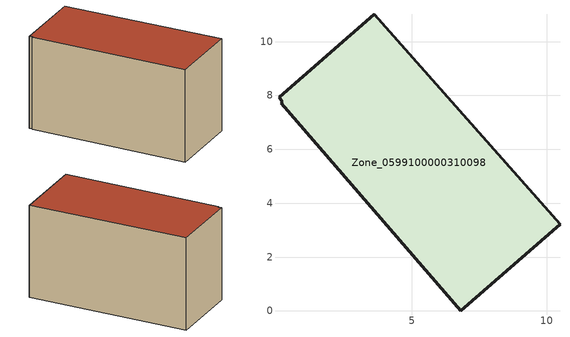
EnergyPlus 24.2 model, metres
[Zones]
Zone_0599100000310098
 floor ground (C_G): 0.19,7.76 0.07,7.94 3.61,11.02 10.5,3.21 6.81,0 0.14,7.72 z0
 wall outside (C_F): 10.5,3.21 3.61,11.02 0.07,7.94 0.19,7.76 0.14,7.72 6.81,0 10.5,3.21 z0:6.07
 roof outside (C_R): 0.07,7.94 0.19,7.76 0.14,7.72 6.81,0 10.5,3.21 3.61,11.02 z6.07
[BUILDING]
Pand.0599100000310098: North Axis=0; Terrain=City; Loads Convergence Tolerance Value=0.04; Temperature Convergence Tolerance Value=0.4; Solar Distribution=FullExterior; Maximum Number of Warmup Days=25; Minimum Number of Warmup Days=1
[Site:Location]
Rotterdam.The.Hague.AP_ZH_NLD Design_Conditions: Latitude=51.96; Longitude=4.45; Time Zone=1; Elevation=-4.5
[SITE:GROUNDTEMPERATURE:BUILDINGSURFACE]
18, 18, 18, 18, 18, 18, 18, 18, 18, 18, 18, 18
[MATERIAL] Thermal Absorptance=0.9; Solar Absorptance=0.7; Visible Absorptance=0.7
Name | Roughness | Thickness | Conductivity | Density | Specific Heat
G.TI.1946 | MediumSmooth | 0.15 | 1 | 540 | 1210
F.TI.1946 | Rough | 0.3 | 0.857143 | 1920 | 840
R.TI.1946 | MediumRough | 0.2 | 0.1 | 1500 | 1000
[CONSTRUCTION]
C_G: G.TI.1946
C_F: F.TI.1946
C_R: R.TI.1946
[ZONE]
Zone_0599100000310098: Type=1; Multiplier=1; Ceiling Height=Autocalculate; Volume=Autocalculate; Floor Area=autocalculate; Part of Total Floor Area=Yes
[ZONEINFILTRATION:DESIGNFLOWRATE]
Infil_Zone_0599100000310098: Zone or ZoneList or Space or SpaceList=Zone_0599100000310098; Schedule=AlwaysOn; Design Flow Rate Calculation Method=Flow/Area; Flow Rate per Floor Area=0.003; Constant Term Coefficient=1; Temperature Term Coefficient=0; Velocity Term Coefficient=0; Velocity Squared Term Coefficient=0
[HVACTEMPLATE:ZONE:IDEALLOADSAIRSYSTEM]
Zone_0599100000310098: Maximum Heating Supply Air Temperature=50; Minimum Cooling Supply Air Temperature=13; Maximum Heating Supply Air Humidity Ratio=0.0156; Minimum Cooling Supply Air Humidity Ratio=0.0077; Heating Limit=NoLimit; Cooling Limit=NoLimit; Dehumidification Control Type=ConstantSensibleHeatRatio; Cooling Sensible Heat Ratio=0.7; Dehumidification Setpoint=60; Humidification Control Type=None; Humidification Setpoint=30; Outdoor Air Method=None; Outdoor Air Flow Rate per Person=0.00944; Outdoor Air Flow Rate per Zone Floor Area=0; Outdoor Air Flow Rate per Zone=0; Demand Controlled Ventilation Type=None; Outdoor Air Economizer Type=NoEconomizer; Heat Recovery Type=None; Sensible Heat Recovery Effectiveness=0.7; Latent Heat Recovery Effectiveness=0.65
[ZONECONTROL:THERMOSTAT]
ThermostatControl_Zone_0599100000310098: Zone or ZoneList=Zone_0599100000310098; Control Type Schedule=DualSetpointControlType; Control 1=Thermostat_Zone_0599100000310098; Temperature Difference Between Cutout And Setpoint=0
[THERMOSTATSETPOINT:DUALSETPOINT]
Thermostat_Zone_0599100000310098: Heating Setpoint Temperature Schedule=HeatingSetpoint_Zone_0599100000310098; Cooling Setpoint Temperature Schedule=CoolingSetpoint_Zone_0599100000310098
[SCHEDULE:COMPACT]
HeatingSetpoint_Zone_0599100000310098: Through: 12/31, For: AllDays, Until: 24:00, 21
CoolingSetpoint_Zone_0599100000310098: Through: 12/31, For: AllDays, Until: 24:00, 24
DualSetpointControlType: Through: 12/31, For: AllDays, Until: 24:00, 4
AlwaysOn: Through: 12/31, For: AllDays, Until: 24:00, 1
